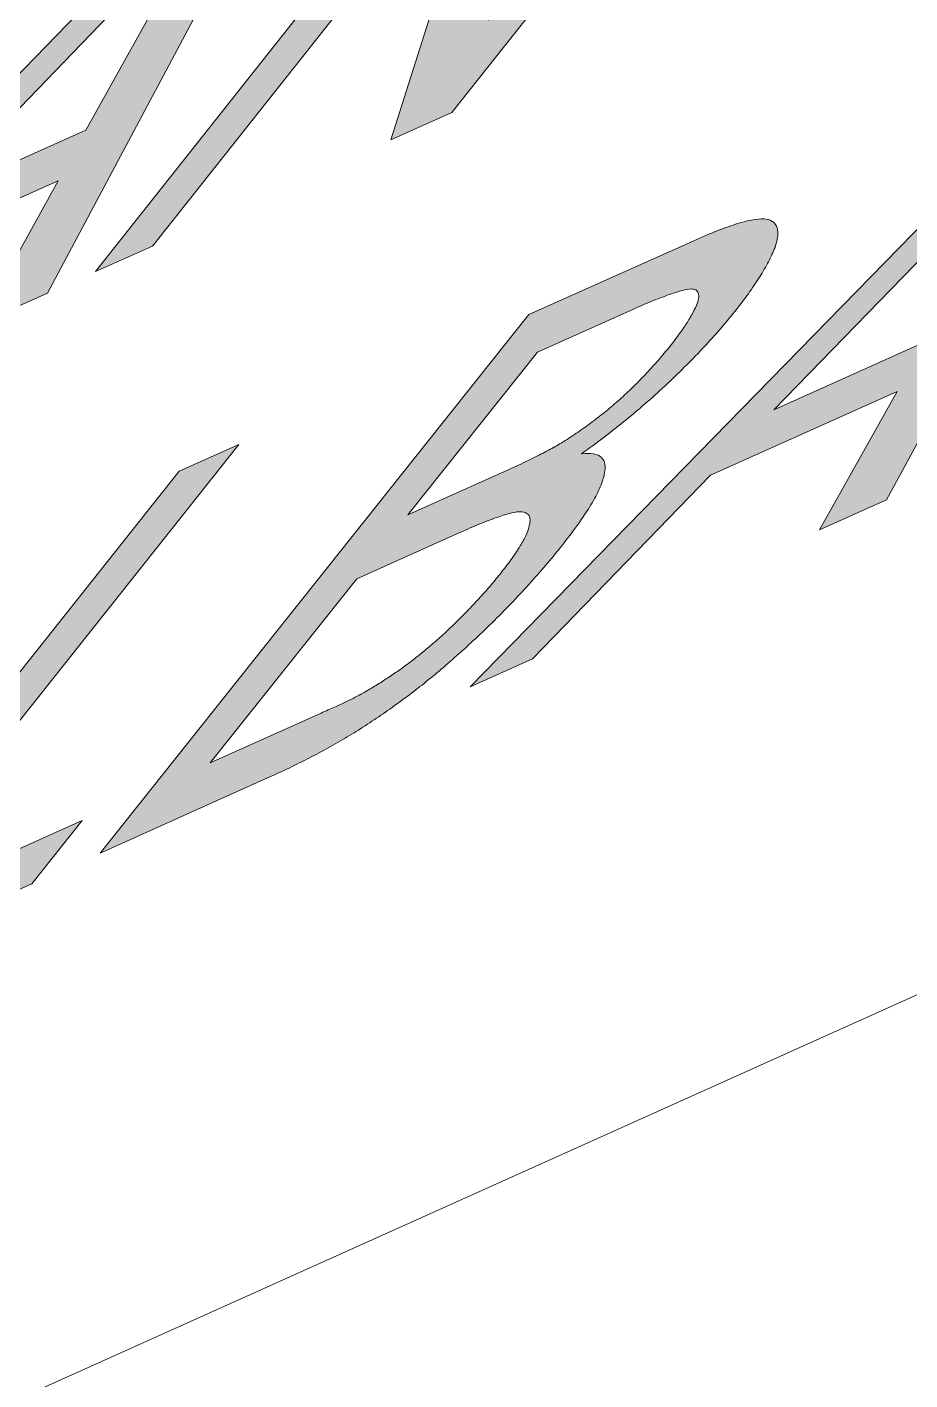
# Model space of a CAD drawing. Header units: millimetres. Extents: x 63.4 to 146.5, y -188.5 to -109.4.
# Drawn here: x 119.548 to 121.846, y -174.64 to -171.12 of the extents above; entities that cross this region are included whole.
import ezdxf

# ---------------------------------------------------------------- set-up
doc = ezdxf.new("R2010")
doc.units = ezdxf.units.MM
doc.header["$MEASUREMENT"] = 0
doc.layers.add('Ebene 1', color=7, linetype='Continuous', lineweight=0)

# ---------------------------------------------------------------- blocks, each defined once
blk = doc.blocks.new('Block_7')
at = {"layer": 'Ebene 1', "true_color": 0x1d1d1b, "transparency": 33554687}
h = blk.add_hatch(color=250, dxfattribs=at)
h.dxf.hatch_style = 2
h.paths.add_polyline_path([(121.7869, -169.9147), (121.6385, -169.9806), (120.7484, -171.1022), (121.0164, -170.2571), (120.857, -170.328), (119.7266, -171.756), (119.8749, -171.6898), (120.7631, -170.5684), (120.4948, -171.4132), (120.6532, -171.3425), (121.7869, -169.9147)])
h = blk.add_hatch(color=250, dxfattribs=at)
h.dxf.hatch_style = 2
edge = h.paths.add_edge_path()
edge.add_spline(control_points=[(120.248, -170.5987), (120.248, -170.5987), (120.0775, -170.6745), (120.0775, -170.6745), (120.0775, -170.6745), (118.4943, -172.3059), (118.4943, -172.3059), (118.4943, -172.3059), (118.6626, -172.2308), (118.6626, -172.2308), (118.6626, -172.2308), (119.133, -171.7413), (119.133, -171.7413), (119.133, -171.7413), (119.6287, -171.5204), (119.6287, -171.5204), (119.6287, -171.5204), (119.4233, -171.8914), (119.4233, -171.8914), (119.4233, -171.8914), (119.6014, -171.8119), (119.6014, -171.8119), (119.6014, -171.8119), (120.248, -170.5987), (120.248, -170.5987)], knot_values=[0, 0, 0, 0, 1, 1, 1, 2, 2, 2, 3, 3, 3, 4, 4, 4, 5, 5, 5, 6, 6, 6, 7, 7, 7, 8, 8, 8, 8], degree=3, periodic=0)
edge.add_line((120.248, -170.5987), (120.248, -170.5987))
edge = h.paths.add_edge_path()
edge.add_spline(control_points=[(119.2989, -171.5678), (119.2989, -171.5678), (119.759, -171.0918), (119.759, -171.0918), (119.7837, -171.0662), (119.8081, -171.0406), (119.8322, -171.0151), (119.8563, -170.9897), (119.8801, -170.9643), (119.9034, -170.9391), (119.9268, -170.9139), (119.9497, -170.8889), (119.9722, -170.8641), (119.9947, -170.8393), (120.0168, -170.8148), (120.0383, -170.7906), (120.0279, -170.8078), (120.0169, -170.826), (120.0055, -170.8453), (119.9941, -170.8646), (119.9822, -170.885), (119.9699, -170.9064), (119.9575, -170.9279), (119.9447, -170.9504), (119.9314, -170.9741), (119.918, -170.9977), (119.9043, -171.0225), (119.89, -171.0484), (119.89, -171.0484), (119.7012, -171.3886), (119.7012, -171.3886), (119.7012, -171.3886), (119.2989, -171.5678), (119.2989, -171.5678)], knot_values=[0, 0, 0, 0, 1, 1, 1, 2, 2, 2, 3, 3, 3, 4, 4, 4, 5, 5, 5, 6, 6, 6, 7, 7, 7, 8, 8, 8, 9, 9, 9, 10, 10, 10, 11, 11, 11, 11], degree=3, periodic=0)
edge.add_line((119.2989, -171.5678), (119.2989, -171.5678))
h = blk.add_hatch(color=250, dxfattribs=at)
h.dxf.hatch_style = 2
edge = h.paths.add_edge_path()
edge.add_spline(control_points=[(122.4323, -171.1619), (122.4323, -171.1619), (122.2653, -171.2367), (122.2653, -171.2367), (122.2653, -171.2367), (120.701, -172.8368), (120.701, -172.8368), (120.701, -172.8368), (120.8636, -172.7638), (120.8636, -172.7638), (120.8636, -172.7638), (121.3272, -172.2858), (121.3272, -172.2858), (121.3272, -172.2858), (121.8124, -172.0681), (121.8124, -172.0681), (121.8124, -172.0681), (121.6104, -172.4284), (121.6104, -172.4284), (121.6104, -172.4284), (121.7847, -172.35), (121.7847, -172.35), (121.7847, -172.35), (122.4323, -171.1619), (122.4323, -171.1619)], knot_values=[0, 0, 0, 0, 1, 1, 1, 2, 2, 2, 3, 3, 3, 4, 4, 4, 5, 5, 5, 6, 6, 6, 7, 7, 7, 8, 8, 8, 8], degree=3, periodic=0)
edge.add_line((122.4323, -171.1619), (122.4323, -171.1619))
edge = h.paths.add_edge_path()
edge.add_spline(control_points=[(121.4914, -172.1155), (121.4914, -172.1155), (121.9487, -171.6459), (121.9487, -171.6459), (121.9731, -171.6208), (121.9972, -171.5959), (122.0208, -171.5711), (122.0445, -171.5463), (122.0679, -171.5216), (122.0909, -171.497), (122.1139, -171.4724), (122.1366, -171.4479), (122.159, -171.4235), (122.1814, -171.3991), (122.2035, -171.3747), (122.2253, -171.3503), (122.2149, -171.3672), (122.2039, -171.3851), (122.1925, -171.404), (122.181, -171.4229), (122.1691, -171.4428), (122.1567, -171.4639), (122.1443, -171.4849), (122.1314, -171.507), (122.118, -171.5302), (122.1047, -171.5534), (122.0908, -171.5778), (122.0765, -171.6032), (122.0765, -171.6032), (121.8852, -171.9389), (121.8852, -171.9389), (121.8852, -171.9389), (121.4914, -172.1155), (121.4914, -172.1155)], knot_values=[0, 0, 0, 0, 1, 1, 1, 2, 2, 2, 3, 3, 3, 4, 4, 4, 5, 5, 5, 6, 6, 6, 7, 7, 7, 8, 8, 8, 9, 9, 9, 10, 10, 10, 11, 11, 11, 11], degree=3, periodic=0)
edge.add_line((121.4914, -172.1155), (121.4914, -172.1155))
h = blk.add_hatch(color=250, dxfattribs=at)
h.dxf.hatch_style = 2
edge = h.paths.add_edge_path()
edge.add_spline(control_points=[(121.2926, -171.6719), (121.2926, -171.6719), (120.8542, -171.8681), (120.8542, -171.8681), (120.8542, -171.8681), (119.7383, -173.2692), (119.7383, -173.2692), (119.7383, -173.2692), (120.1815, -173.0702), (120.1815, -173.0702), (120.2003, -173.0617), (120.2187, -173.0532), (120.2366, -173.0445), (120.2546, -173.0358), (120.2722, -173.027), (120.2893, -173.0181), (120.3065, -173.0092), (120.3232, -173.0002), (120.3396, -172.991), (120.3559, -172.9819), (120.3719, -172.9726), (120.3874, -172.9632), (120.4029, -172.9539), (120.4185, -172.9441), (120.4341, -172.9339), (120.4497, -172.9237), (120.4653, -172.9132), (120.4807, -172.9025), (120.4962, -172.8917), (120.5115, -172.8807), (120.5265, -172.8696), (120.5415, -172.8585), (120.5563, -172.8473), (120.5706, -172.836), (120.5849, -172.8248), (120.5996, -172.8128), (120.6147, -172.8003), (120.6297, -172.7877), (120.6451, -172.7744), (120.6608, -172.7606), (120.6765, -172.7467), (120.6924, -172.7322), (120.7087, -172.7171), (120.7249, -172.702), (120.7414, -172.6862), (120.7582, -172.6699), (120.7754, -172.6529), (120.792, -172.6361), (120.808, -172.6195), (120.8239, -172.6028), (120.8394, -172.5863), (120.8542, -172.5699), (120.8691, -172.5534), (120.8835, -172.5371), (120.8974, -172.5207), (120.9113, -172.5044), (120.9247, -172.4881), (120.9378, -172.4718), (120.9543, -172.4511), (120.969, -172.4317), (120.982, -172.4136), (120.9949, -172.3955), (121.006, -172.3788), (121.0154, -172.3633), (121.0247, -172.3478), (121.0323, -172.3337), (121.038, -172.3208), (121.0437, -172.3079), (121.0477, -172.2964), (121.0498, -172.2862), (121.0524, -172.2753), (121.0531, -172.266), (121.052, -172.2583), (121.0508, -172.2505), (121.0478, -172.2443), (121.0428, -172.2397), (121.0379, -172.235), (121.0312, -172.2319), (121.0226, -172.2303), (121.014, -172.2287), (121.0035, -172.2286), (120.9913, -172.23), (121.0114, -172.2158), (121.0311, -172.2013), (121.0504, -172.1866), (121.0697, -172.1719), (121.0887, -172.1569), (121.1073, -172.1417), (121.1259, -172.1265), (121.1441, -172.111), (121.1621, -172.0953), (121.18, -172.0796), (121.1977, -172.0636), (121.215, -172.0473), (121.2324, -172.0311), (121.2489, -172.0151), (121.2647, -171.9993), (121.2806, -171.9834), (121.2957, -171.9678), (121.3101, -171.9523), (121.3246, -171.9369), (121.3384, -171.9215), (121.3516, -171.9063), (121.3648, -171.891), (121.3775, -171.8758), (121.3896, -171.8607), (121.4026, -171.8443), (121.4146, -171.8286), (121.4254, -171.8136), (121.4362, -171.7986), (121.4459, -171.7842), (121.4546, -171.7704), (121.4633, -171.7566), (121.4709, -171.7433), (121.4776, -171.7305), (121.4843, -171.7178), (121.49, -171.7055), (121.4948, -171.6936), (121.4985, -171.6826), (121.5008, -171.6728), (121.5018, -171.6642), (121.5027, -171.6557), (121.5022, -171.6483), (121.5003, -171.6422), (121.4984, -171.636), (121.4951, -171.6311), (121.4904, -171.6273), (121.4857, -171.6235), (121.4795, -171.6209), (121.472, -171.6194), (121.4639, -171.6185), (121.4542, -171.6189), (121.4427, -171.6206), (121.4313, -171.6223), (121.4181, -171.6253), (121.4032, -171.6296), (121.3883, -171.6339), (121.3717, -171.6396), (121.3532, -171.6466), (121.3348, -171.6537), (121.3146, -171.6621), (121.2926, -171.6719)], knot_values=[0, 0, 0, 0, 1, 1, 1, 2, 2, 2, 3, 3, 3, 4, 4, 4, 5, 5, 5, 6, 6, 6, 7, 7, 7, 8, 8, 8, 9, 9, 9, 10, 10, 10, 11, 11, 11, 12, 12, 12, 13, 13, 13, 14, 14, 14, 15, 15, 15, 16, 16, 16, 17, 17, 17, 18, 18, 18, 19, 19, 19, 20, 20, 20, 21, 21, 21, 22, 22, 22, 23, 23, 23, 24, 24, 24, 25, 25, 25, 26, 26, 26, 27, 27, 27, 28, 28, 28, 29, 29, 29, 30, 30, 30, 31, 31, 31, 32, 32, 32, 33, 33, 33, 34, 34, 34, 35, 35, 35, 36, 36, 36, 37, 37, 37, 38, 38, 38, 39, 39, 39, 40, 40, 40, 41, 41, 41, 42, 42, 42, 43, 43, 43, 44, 44, 44, 45, 45, 45, 46, 46, 46, 47, 47, 47, 47], degree=3, periodic=0)
edge.add_line((121.2926, -171.6719), (121.2926, -171.6719))
edge = h.paths.add_edge_path()
edge.add_spline(control_points=[(120.539, -172.3891), (120.539, -172.3891), (120.8765, -171.9655), (120.8765, -171.9655), (120.8765, -171.9655), (121.1092, -171.8613), (121.1092, -171.8613), (121.1302, -171.8519), (121.1492, -171.8437), (121.1663, -171.8367), (121.1834, -171.8296), (121.1986, -171.8236), (121.212, -171.8187), (121.2255, -171.8138), (121.2371, -171.81), (121.2469, -171.8072), (121.2567, -171.8044), (121.2648, -171.8026), (121.2712, -171.8017), (121.2771, -171.8011), (121.2819, -171.8015), (121.2857, -171.8028), (121.2895, -171.8042), (121.2923, -171.8064), (121.294, -171.8096), (121.2958, -171.8128), (121.2965, -171.8169), (121.2962, -171.8219), (121.2959, -171.8268), (121.2946, -171.8327), (121.2923, -171.8394), (121.2894, -171.8464), (121.2859, -171.8538), (121.2817, -171.8618), (121.2774, -171.8698), (121.2724, -171.8784), (121.2666, -171.8876), (121.2608, -171.8968), (121.2541, -171.9066), (121.2465, -171.9171), (121.2389, -171.9276), (121.2304, -171.9389), (121.2209, -171.9508), (121.2113, -171.9628), (121.2015, -171.9746), (121.1914, -171.9862), (121.1813, -171.9978), (121.171, -172.0092), (121.1605, -172.0204), (121.15, -172.0316), (121.1392, -172.0426), (121.1283, -172.0533), (121.1174, -172.0641), (121.1063, -172.0746), (121.095, -172.085), (121.0832, -172.0955), (121.0715, -172.1056), (121.0596, -172.1154), (121.0477, -172.1252), (121.0358, -172.1346), (121.0237, -172.1438), (121.0116, -172.153), (120.9993, -172.1618), (120.9868, -172.1705), (120.9744, -172.1791), (120.9617, -172.1875), (120.9488, -172.1958), (120.9394, -172.2016), (120.9292, -172.2076), (120.918, -172.2138), (120.9067, -172.2201), (120.8946, -172.2265), (120.8814, -172.2332), (120.8683, -172.2399), (120.8541, -172.2469), (120.839, -172.2541), (120.8238, -172.2613), (120.8076, -172.2687), (120.7903, -172.2764), (120.7903, -172.2764), (120.539, -172.3891), (120.539, -172.3891)], knot_values=[0, 0, 0, 0, 1, 1, 1, 2, 2, 2, 3, 3, 3, 4, 4, 4, 5, 5, 5, 6, 6, 6, 7, 7, 7, 8, 8, 8, 9, 9, 9, 10, 10, 10, 11, 11, 11, 12, 12, 12, 13, 13, 13, 14, 14, 14, 15, 15, 15, 16, 16, 16, 17, 17, 17, 18, 18, 18, 19, 19, 19, 20, 20, 20, 21, 21, 21, 22, 22, 22, 23, 23, 23, 24, 24, 24, 25, 25, 25, 26, 26, 26, 27, 27, 27, 27], degree=3, periodic=0)
edge.add_line((120.539, -172.3891), (120.539, -172.3891))
edge = h.paths.add_edge_path()
edge.add_spline(control_points=[(120.0248, -173.0344), (120.0248, -173.0344), (120.4067, -172.5552), (120.4067, -172.5552), (120.4067, -172.5552), (120.6745, -172.4351), (120.6745, -172.4351), (120.6934, -172.4266), (120.7107, -172.4192), (120.7264, -172.4127), (120.7422, -172.4063), (120.7564, -172.4008), (120.7692, -172.3963), (120.7819, -172.3918), (120.7932, -172.3882), (120.803, -172.3856), (120.8128, -172.3831), (120.8211, -172.3815), (120.828, -172.3808), (120.8344, -172.3807), (120.8398, -172.3815), (120.8442, -172.383), (120.8485, -172.3846), (120.8518, -172.387), (120.854, -172.3903), (120.8562, -172.3937), (120.8573, -172.398), (120.8572, -172.4033), (120.8572, -172.4086), (120.8561, -172.415), (120.8538, -172.4224), (120.8521, -172.4293), (120.8491, -172.437), (120.8451, -172.4454), (120.841, -172.4539), (120.8358, -172.4632), (120.8296, -172.4732), (120.8233, -172.4833), (120.8159, -172.4941), (120.8075, -172.5058), (120.7991, -172.5174), (120.7896, -172.5298), (120.7791, -172.543), (120.7706, -172.5537), (120.7616, -172.5644), (120.7524, -172.5752), (120.7431, -172.586), (120.7335, -172.5968), (120.7237, -172.6075), (120.7138, -172.6183), (120.7037, -172.629), (120.6934, -172.6397), (120.6831, -172.6503), (120.6726, -172.6609), (120.6619, -172.6713), (120.6518, -172.681), (120.6415, -172.6907), (120.6312, -172.7001), (120.6209, -172.7095), (120.6106, -172.7186), (120.6004, -172.7274), (120.5902, -172.7362), (120.5801, -172.7447), (120.5702, -172.7527), (120.5604, -172.7607), (120.5508, -172.7682), (120.5415, -172.7752), (120.5317, -172.7823), (120.522, -172.7893), (120.5122, -172.7962), (120.5023, -172.803), (120.4925, -172.8096), (120.4825, -172.8161), (120.4726, -172.8226), (120.4626, -172.8289), (120.4524, -172.835), (120.4423, -172.8412), (120.432, -172.8472), (120.4216, -172.8531), (120.4159, -172.8565), (120.4095, -172.86), (120.4022, -172.8637), (120.3949, -172.8674), (120.3867, -172.8713), (120.3777, -172.8756), (120.3688, -172.8798), (120.3589, -172.8843), (120.3482, -172.8892), (120.3375, -172.8941), (120.3259, -172.8993), (120.3133, -172.9049), (120.3133, -172.9049), (120.0248, -173.0344), (120.0248, -173.0344)], knot_values=[0, 0, 0, 0, 1, 1, 1, 2, 2, 2, 3, 3, 3, 4, 4, 4, 5, 5, 5, 6, 6, 6, 7, 7, 7, 8, 8, 8, 9, 9, 9, 10, 10, 10, 11, 11, 11, 12, 12, 12, 13, 13, 13, 14, 14, 14, 15, 15, 15, 16, 16, 16, 17, 17, 17, 18, 18, 18, 19, 19, 19, 20, 20, 20, 21, 21, 21, 22, 22, 22, 23, 23, 23, 24, 24, 24, 25, 25, 25, 26, 26, 26, 27, 27, 27, 28, 28, 28, 29, 29, 29, 30, 30, 30, 31, 31, 31, 31], degree=3, periodic=0)
edge.add_line((120.0248, -173.0344), (120.0248, -173.0344))
h = blk.add_hatch(color=250, dxfattribs=at)
h.dxf.hatch_style = 2
h.paths.add_polyline_path([(120.0995, -172.2058), (119.9436, -172.2755), (118.8308, -173.6769), (119.5604, -173.3492), (119.6919, -173.1839), (119.1175, -173.4418), (120.0995, -172.2058)])
at = {"layer": 'Ebene 1'}
for points in [[(121.7869, -169.9147), (121.6385, -169.9806), (120.7484, -171.1022), (121.0164, -170.2571), (120.857, -170.328), (119.7266, -171.756), (119.8749, -171.6898), (120.7631, -170.5684), (120.4948, -171.4132), (120.6532, -171.3425), (121.7869, -169.9147)], [(120.0995, -172.2058), (119.9436, -172.2755), (118.8308, -173.6769), (119.5604, -173.3492), (119.6919, -173.1839), (119.1175, -173.4418), (120.0995, -172.2058)]]:
    blk.add_lwpolyline(points, dxfattribs=at)
for points, knots in [([(120.248, -170.5987), (120.248, -170.5987), (120.0775, -170.6745), (120.0775, -170.6745), (120.0775, -170.6745), (118.4943, -172.3059), (118.4943, -172.3059), (118.4943, -172.3059), (118.6626, -172.2308), (118.6626, -172.2308), (118.6626, -172.2308), (119.133, -171.7413), (119.133, -171.7413), (119.133, -171.7413), (119.6287, -171.5204), (119.6287, -171.5204), (119.6287, -171.5204), (119.4233, -171.8914), (119.4233, -171.8914), (119.4233, -171.8914), (119.6014, -171.8119), (119.6014, -171.8119), (119.6014, -171.8119), (120.248, -170.5987), (120.248, -170.5987)], [0, 0, 0, 0, 1, 1, 1, 2, 2, 2, 3, 3, 3, 4, 4, 4, 5, 5, 5, 6, 6, 6, 7, 7, 7, 8, 8, 8, 8]), ([(119.2989, -171.5678), (119.2989, -171.5678), (119.759, -171.0918), (119.759, -171.0918), (119.7837, -171.0662), (119.8081, -171.0406), (119.8322, -171.0151), (119.8563, -170.9897), (119.8801, -170.9643), (119.9034, -170.9391), (119.9268, -170.9139), (119.9497, -170.8889), (119.9722, -170.8641), (119.9947, -170.8393), (120.0168, -170.8148), (120.0383, -170.7906), (120.0279, -170.8078), (120.0169, -170.826), (120.0055, -170.8453), (119.9941, -170.8646), (119.9822, -170.885), (119.9699, -170.9064), (119.9575, -170.9279), (119.9447, -170.9504), (119.9314, -170.9741), (119.918, -170.9977), (119.9043, -171.0225), (119.89, -171.0484), (119.89, -171.0484), (119.7012, -171.3886), (119.7012, -171.3886), (119.7012, -171.3886), (119.2989, -171.5678), (119.2989, -171.5678)], [0, 0, 0, 0, 1, 1, 1, 2, 2, 2, 3, 3, 3, 4, 4, 4, 5, 5, 5, 6, 6, 6, 7, 7, 7, 8, 8, 8, 9, 9, 9, 10, 10, 10, 11, 11, 11, 11]), ([(122.4323, -171.1619), (122.4323, -171.1619), (122.2653, -171.2367), (122.2653, -171.2367), (122.2653, -171.2367), (120.701, -172.8368), (120.701, -172.8368), (120.701, -172.8368), (120.8636, -172.7638), (120.8636, -172.7638), (120.8636, -172.7638), (121.3272, -172.2858), (121.3272, -172.2858), (121.3272, -172.2858), (121.8124, -172.0681), (121.8124, -172.0681), (121.8124, -172.0681), (121.6104, -172.4284), (121.6104, -172.4284), (121.6104, -172.4284), (121.7847, -172.35), (121.7847, -172.35), (121.7847, -172.35), (122.4323, -171.1619), (122.4323, -171.1619)], [0, 0, 0, 0, 1, 1, 1, 2, 2, 2, 3, 3, 3, 4, 4, 4, 5, 5, 5, 6, 6, 6, 7, 7, 7, 8, 8, 8, 8]), ([(121.4914, -172.1155), (121.4914, -172.1155), (121.9487, -171.6459), (121.9487, -171.6459), (121.9731, -171.6208), (121.9972, -171.5959), (122.0208, -171.5711), (122.0445, -171.5463), (122.0679, -171.5216), (122.0909, -171.497), (122.1139, -171.4724), (122.1366, -171.4479), (122.159, -171.4235), (122.1814, -171.3991), (122.2035, -171.3747), (122.2253, -171.3503), (122.2149, -171.3672), (122.2039, -171.3851), (122.1925, -171.404), (122.181, -171.4229), (122.1691, -171.4428), (122.1567, -171.4639), (122.1443, -171.4849), (122.1314, -171.507), (122.118, -171.5302), (122.1047, -171.5534), (122.0908, -171.5778), (122.0765, -171.6032), (122.0765, -171.6032), (121.8852, -171.9389), (121.8852, -171.9389), (121.8852, -171.9389), (121.4914, -172.1155), (121.4914, -172.1155)], [0, 0, 0, 0, 1, 1, 1, 2, 2, 2, 3, 3, 3, 4, 4, 4, 5, 5, 5, 6, 6, 6, 7, 7, 7, 8, 8, 8, 9, 9, 9, 10, 10, 10, 11, 11, 11, 11]), ([(121.2926, -171.6719), (121.2926, -171.6719), (120.8542, -171.8681), (120.8542, -171.8681), (120.8542, -171.8681), (119.7383, -173.2692), (119.7383, -173.2692), (119.7383, -173.2692), (120.1815, -173.0702), (120.1815, -173.0702), (120.2003, -173.0617), (120.2187, -173.0532), (120.2366, -173.0445), (120.2546, -173.0358), (120.2722, -173.027), (120.2893, -173.0181), (120.3065, -173.0092), (120.3232, -173.0002), (120.3396, -172.991), (120.3559, -172.9819), (120.3719, -172.9726), (120.3874, -172.9632), (120.4029, -172.9539), (120.4185, -172.9441), (120.4341, -172.9339), (120.4497, -172.9237), (120.4653, -172.9132), (120.4807, -172.9025), (120.4962, -172.8917), (120.5115, -172.8807), (120.5265, -172.8696), (120.5415, -172.8585), (120.5563, -172.8473), (120.5706, -172.836), (120.5849, -172.8248), (120.5996, -172.8128), (120.6147, -172.8003), (120.6297, -172.7877), (120.6451, -172.7744), (120.6608, -172.7606), (120.6765, -172.7467), (120.6924, -172.7322), (120.7087, -172.7171), (120.7249, -172.702), (120.7414, -172.6862), (120.7582, -172.6699), (120.7754, -172.6529), (120.792, -172.6361), (120.808, -172.6195), (120.8239, -172.6028), (120.8394, -172.5863), (120.8542, -172.5699), (120.8691, -172.5534), (120.8835, -172.5371), (120.8974, -172.5207), (120.9113, -172.5044), (120.9247, -172.4881), (120.9378, -172.4718), (120.9543, -172.4511), (120.969, -172.4317), (120.982, -172.4136), (120.9949, -172.3955), (121.006, -172.3788), (121.0154, -172.3633), (121.0247, -172.3478), (121.0323, -172.3337), (121.038, -172.3208), (121.0437, -172.3079), (121.0477, -172.2964), (121.0498, -172.2862), (121.0524, -172.2753), (121.0531, -172.266), (121.052, -172.2583), (121.0508, -172.2505), (121.0478, -172.2443), (121.0428, -172.2397), (121.0379, -172.235), (121.0312, -172.2319), (121.0226, -172.2303), (121.014, -172.2287), (121.0035, -172.2286), (120.9913, -172.23), (121.0114, -172.2158), (121.0311, -172.2013), (121.0504, -172.1866), (121.0697, -172.1719), (121.0887, -172.1569), (121.1073, -172.1417), (121.1259, -172.1265), (121.1441, -172.111), (121.1621, -172.0953), (121.18, -172.0796), (121.1977, -172.0636), (121.215, -172.0473), (121.2324, -172.0311), (121.2489, -172.0151), (121.2647, -171.9993), (121.2806, -171.9834), (121.2957, -171.9678), (121.3101, -171.9523), (121.3246, -171.9369), (121.3384, -171.9215), (121.3516, -171.9063), (121.3648, -171.891), (121.3775, -171.8758), (121.3896, -171.8607), (121.4026, -171.8443), (121.4146, -171.8286), (121.4254, -171.8136), (121.4362, -171.7986), (121.4459, -171.7842), (121.4546, -171.7704), (121.4633, -171.7566), (121.4709, -171.7433), (121.4776, -171.7305), (121.4843, -171.7178), (121.49, -171.7055), (121.4948, -171.6936), (121.4985, -171.6826), (121.5008, -171.6728), (121.5018, -171.6642), (121.5027, -171.6557), (121.5022, -171.6483), (121.5003, -171.6422), (121.4984, -171.636), (121.4951, -171.6311), (121.4904, -171.6273), (121.4857, -171.6235), (121.4795, -171.6209), (121.472, -171.6194), (121.4639, -171.6185), (121.4542, -171.6189), (121.4427, -171.6206), (121.4313, -171.6223), (121.4181, -171.6253), (121.4032, -171.6296), (121.3883, -171.6339), (121.3717, -171.6396), (121.3532, -171.6466), (121.3348, -171.6537), (121.3146, -171.6621), (121.2926, -171.6719)], [0, 0, 0, 0, 1, 1, 1, 2, 2, 2, 3, 3, 3, 4, 4, 4, 5, 5, 5, 6, 6, 6, 7, 7, 7, 8, 8, 8, 9, 9, 9, 10, 10, 10, 11, 11, 11, 12, 12, 12, 13, 13, 13, 14, 14, 14, 15, 15, 15, 16, 16, 16, 17, 17, 17, 18, 18, 18, 19, 19, 19, 20, 20, 20, 21, 21, 21, 22, 22, 22, 23, 23, 23, 24, 24, 24, 25, 25, 25, 26, 26, 26, 27, 27, 27, 28, 28, 28, 29, 29, 29, 30, 30, 30, 31, 31, 31, 32, 32, 32, 33, 33, 33, 34, 34, 34, 35, 35, 35, 36, 36, 36, 37, 37, 37, 38, 38, 38, 39, 39, 39, 40, 40, 40, 41, 41, 41, 42, 42, 42, 43, 43, 43, 44, 44, 44, 45, 45, 45, 46, 46, 46, 47, 47, 47, 47]), ([(120.539, -172.3891), (120.539, -172.3891), (120.8765, -171.9655), (120.8765, -171.9655), (120.8765, -171.9655), (121.1092, -171.8613), (121.1092, -171.8613), (121.1302, -171.8519), (121.1492, -171.8437), (121.1663, -171.8367), (121.1834, -171.8296), (121.1986, -171.8236), (121.212, -171.8187), (121.2255, -171.8138), (121.2371, -171.81), (121.2469, -171.8072), (121.2567, -171.8044), (121.2648, -171.8026), (121.2712, -171.8017), (121.2771, -171.8011), (121.2819, -171.8015), (121.2857, -171.8028), (121.2895, -171.8042), (121.2923, -171.8064), (121.294, -171.8096), (121.2958, -171.8128), (121.2965, -171.8169), (121.2962, -171.8219), (121.2959, -171.8268), (121.2946, -171.8327), (121.2923, -171.8394), (121.2894, -171.8464), (121.2859, -171.8538), (121.2817, -171.8618), (121.2774, -171.8698), (121.2724, -171.8784), (121.2666, -171.8876), (121.2608, -171.8968), (121.2541, -171.9066), (121.2465, -171.9171), (121.2389, -171.9276), (121.2304, -171.9389), (121.2209, -171.9508), (121.2113, -171.9628), (121.2015, -171.9746), (121.1914, -171.9862), (121.1813, -171.9978), (121.171, -172.0092), (121.1605, -172.0204), (121.15, -172.0316), (121.1392, -172.0426), (121.1283, -172.0533), (121.1174, -172.0641), (121.1063, -172.0746), (121.095, -172.085), (121.0832, -172.0955), (121.0715, -172.1056), (121.0596, -172.1154), (121.0477, -172.1252), (121.0358, -172.1346), (121.0237, -172.1438), (121.0116, -172.153), (120.9993, -172.1618), (120.9868, -172.1705), (120.9744, -172.1791), (120.9617, -172.1875), (120.9488, -172.1958), (120.9394, -172.2016), (120.9292, -172.2076), (120.918, -172.2138), (120.9067, -172.2201), (120.8946, -172.2265), (120.8814, -172.2332), (120.8683, -172.2399), (120.8541, -172.2469), (120.839, -172.2541), (120.8238, -172.2613), (120.8076, -172.2687), (120.7903, -172.2764), (120.7903, -172.2764), (120.539, -172.3891), (120.539, -172.3891)], [0, 0, 0, 0, 1, 1, 1, 2, 2, 2, 3, 3, 3, 4, 4, 4, 5, 5, 5, 6, 6, 6, 7, 7, 7, 8, 8, 8, 9, 9, 9, 10, 10, 10, 11, 11, 11, 12, 12, 12, 13, 13, 13, 14, 14, 14, 15, 15, 15, 16, 16, 16, 17, 17, 17, 18, 18, 18, 19, 19, 19, 20, 20, 20, 21, 21, 21, 22, 22, 22, 23, 23, 23, 24, 24, 24, 25, 25, 25, 26, 26, 26, 27, 27, 27, 27]), ([(120.0248, -173.0344), (120.0248, -173.0344), (120.4067, -172.5552), (120.4067, -172.5552), (120.4067, -172.5552), (120.6745, -172.4351), (120.6745, -172.4351), (120.6934, -172.4266), (120.7107, -172.4192), (120.7264, -172.4127), (120.7422, -172.4063), (120.7564, -172.4008), (120.7692, -172.3963), (120.7819, -172.3918), (120.7932, -172.3882), (120.803, -172.3856), (120.8128, -172.3831), (120.8211, -172.3815), (120.828, -172.3808), (120.8344, -172.3807), (120.8398, -172.3815), (120.8442, -172.383), (120.8485, -172.3846), (120.8518, -172.387), (120.854, -172.3903), (120.8562, -172.3937), (120.8573, -172.398), (120.8572, -172.4033), (120.8572, -172.4086), (120.8561, -172.415), (120.8538, -172.4224), (120.8521, -172.4293), (120.8491, -172.437), (120.8451, -172.4454), (120.841, -172.4539), (120.8358, -172.4632), (120.8296, -172.4732), (120.8233, -172.4833), (120.8159, -172.4941), (120.8075, -172.5058), (120.7991, -172.5174), (120.7896, -172.5298), (120.7791, -172.543), (120.7706, -172.5537), (120.7616, -172.5644), (120.7524, -172.5752), (120.7431, -172.586), (120.7335, -172.5968), (120.7237, -172.6075), (120.7138, -172.6183), (120.7037, -172.629), (120.6934, -172.6397), (120.6831, -172.6503), (120.6726, -172.6609), (120.6619, -172.6713), (120.6518, -172.681), (120.6415, -172.6907), (120.6312, -172.7001), (120.6209, -172.7095), (120.6106, -172.7186), (120.6004, -172.7274), (120.5902, -172.7362), (120.5801, -172.7447), (120.5702, -172.7527), (120.5604, -172.7607), (120.5508, -172.7682), (120.5415, -172.7752), (120.5317, -172.7823), (120.522, -172.7893), (120.5122, -172.7962), (120.5023, -172.803), (120.4925, -172.8096), (120.4825, -172.8161), (120.4726, -172.8226), (120.4626, -172.8289), (120.4524, -172.835), (120.4423, -172.8412), (120.432, -172.8472), (120.4216, -172.8531), (120.4159, -172.8565), (120.4095, -172.86), (120.4022, -172.8637), (120.3949, -172.8674), (120.3867, -172.8713), (120.3777, -172.8756), (120.3688, -172.8798), (120.3589, -172.8843), (120.3482, -172.8892), (120.3375, -172.8941), (120.3259, -172.8993), (120.3133, -172.9049), (120.3133, -172.9049), (120.0248, -173.0344), (120.0248, -173.0344)], [0, 0, 0, 0, 1, 1, 1, 2, 2, 2, 3, 3, 3, 4, 4, 4, 5, 5, 5, 6, 6, 6, 7, 7, 7, 8, 8, 8, 9, 9, 9, 10, 10, 10, 11, 11, 11, 12, 12, 12, 13, 13, 13, 14, 14, 14, 15, 15, 15, 16, 16, 16, 17, 17, 17, 18, 18, 18, 19, 19, 19, 20, 20, 20, 21, 21, 21, 22, 22, 22, 23, 23, 23, 24, 24, 24, 25, 25, 25, 26, 26, 26, 27, 27, 27, 28, 28, 28, 29, 29, 29, 30, 30, 30, 31, 31, 31, 31])]:
    blk.add_open_spline(points, degree=3, knots=knots, dxfattribs=at)
blk = doc.blocks.new('Block_6')
at = {"layer": 'Ebene 1'}
blk.add_lwpolyline([(146.4543, -145.8203), (124.7493, -172.3405), (88.8378, -188.484), (108.203, -161.7091)], close=True, dxfattribs=at)
blk.add_blockref('Block_7', (0, 0), dxfattribs=at)
blk = doc.blocks.new('Block_5')
at = {"layer": 'Ebene 1'}
blk.add_blockref('Block_6', (0, 0), dxfattribs=at)
blk = doc.blocks.new('Block_1')
at = {"layer": 'Ebene 1'}
blk.add_blockref('Block_5', (0, 0), dxfattribs=at)
blk = doc.blocks.new('Block_0')
at = {"layer": 'Ebene 1'}
blk.add_blockref('Block_1', (0, 0), dxfattribs=at)

msp = doc.modelspace()

# ---------------------------------------------------------------- block references
at = {"layer": 'Ebene 1'}
msp.add_blockref('Block_0', (0, 0), dxfattribs=at)

doc.saveas('drawing.dxf')
